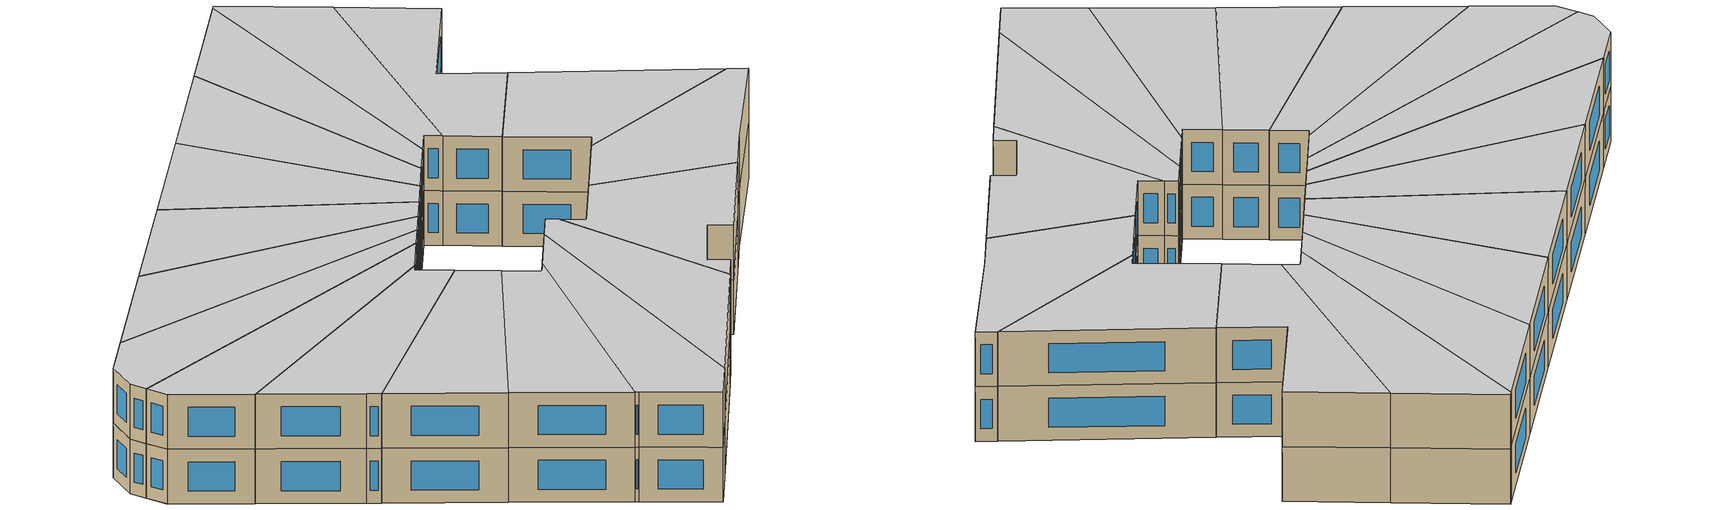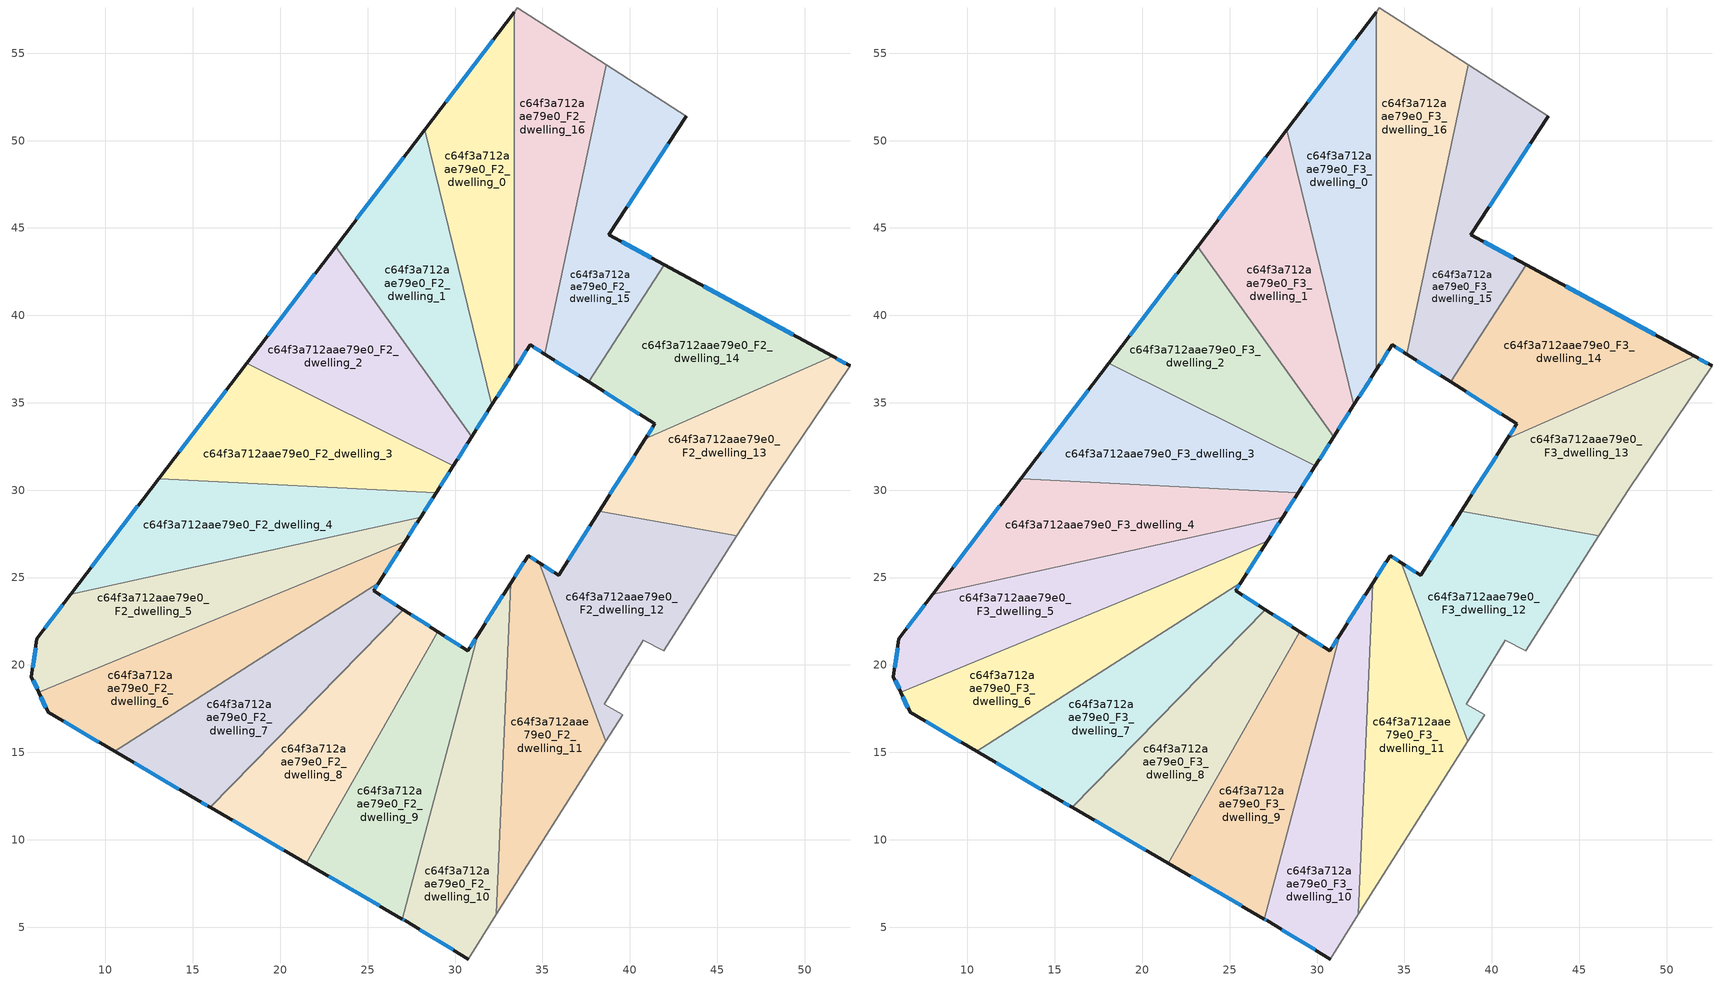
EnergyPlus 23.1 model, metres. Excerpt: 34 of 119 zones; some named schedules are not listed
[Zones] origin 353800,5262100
c64f3a712aae79e0_F2_dwelling_0
 floor to c64f3a712aae79e0_F1_dwelling_0 (EU_floor_Construction): 33.39,57.36 33.39,36.88 32.11,34.88 28.26,50.62 z6
 wall outside (EU_wall_Construction): 32.11,34.88 33.39,36.88 / 33.39,57.36 28.26,50.62 z6:9
 wall to c64f3a712aae79e0_F2_dwelling_1 (EU_wall_Construction): 28.26,50.62 32.11,34.88 z6:9
 wall to c64f3a712aae79e0_F2_dwelling_16 (EU_wall_Construction): 33.39,36.88 33.39,57.36 z6:9
 window (EU_Window_Construction): 32.41,35.35 33.09,36.41 / 32.19,55.78 29.47,52.2 z6.7:8.3
c64f3a712aae79e0_F2_dwelling_1
 floor to c64f3a712aae79e0_F1_dwelling_1 (EU_floor_Construction): 28.26,50.62 32.11,34.88 30.95,33.05 23.16,43.93 z6
 wall outside (EU_wall_Construction): 30.95,33.05 32.11,34.88 / 28.26,50.62 23.16,43.93 z6:9
 wall to c64f3a712aae79e0_F2_dwelling_2 (EU_wall_Construction): 23.16,43.93 30.95,33.05 z6:9
 window (EU_Window_Construction): 31.22,33.48 31.84,34.45 / 27.07,49.05 24.36,45.5 z6.7:8.3
c64f3a712aae79e0_F2_dwelling_10
 floor to c64f3a712aae79e0_F1_dwelling_10 (EU_floor_Construction): 33.18,24.68 32.37,5.74 30.75,3.18 27.12,5.38 26.99,5.46 31.29,21.7 z6
 wall outside (EU_wall_Construction): 26.99,5.46 27.12,5.38 30.75,3.18 / 33.18,24.68 31.29,21.7 z6:9
 wall adiabatic (EU_wall_Construction): 30.75,3.18 32.37,5.74 z6:9
 wall to c64f3a712aae79e0_F2_dwelling_9 (EU_wall_Construction): 31.29,21.7 26.99,5.46 z6:9
 wall to c64f3a712aae79e0_F2_dwelling_11 (EU_wall_Construction): 32.37,5.74 33.18,24.68 z6:9
 window (EU_Window_Construction): 27.02,5.44 27.09,5.4 / 32.74,23.98 31.73,22.4 / 27.98,4.87 29.9,3.7 z6.7:8.3
c64f3a712aae79e0_F2_dwelling_11
 floor to c64f3a712aae79e0_F1_dwelling_11 (EU_floor_Construction): 34.8,25.86 38.62,15.63 32.37,5.74 33.18,24.68 34.18,26.26 z6
 wall outside (EU_wall_Construction): 34.8,25.86 34.18,26.26 33.18,24.68 z6:9
 wall adiabatic (EU_wall_Construction): 32.37,5.74 38.62,15.63 z6:9
 wall to c64f3a712aae79e0_F2_dwelling_12 (EU_wall_Construction): 38.62,15.63 34.8,25.86 z6:9
 window (EU_Window_Construction): 33.95,25.89 33.41,25.05 / 34.66,25.95 34.33,26.16 z6.7:8.3
c64f3a712aae79e0_F2_dwelling_12
 floor to c64f3a712aae79e0_F1_dwelling_12 (EU_floor_Construction): 46.12,27.39 41.93,20.82 40.77,21.42 38.55,17.75 39.58,17.15 38.62,15.63 34.8,25.86 35.92,25.15 38.24,28.78 z6
 wall outside (EU_wall_Construction): 38.24,28.78 35.92,25.15 34.8,25.86 z6:9
 wall adiabatic (EU_wall_Construction): 38.62,15.63 39.58,17.15 38.55,17.75 40.77,21.42 41.93,20.82 46.12,27.39 z6:9
 wall to c64f3a712aae79e0_F2_dwelling_13 (EU_wall_Construction): 46.12,27.39 38.24,28.78 z6:9
 window (EU_Window_Construction): 35.66,25.31 35.07,25.69 / 37.7,27.93 36.47,26 z6.7:8.3
c64f3a712aae79e0_F2_dwelling_13
 floor to c64f3a712aae79e0_F1_dwelling_13 (EU_floor_Construction): 52.6,37.12 47.82,30.06 46.12,27.39 38.24,28.78 40.89,32.94 51.61,37.65 z6
 wall outside (EU_wall_Construction): 40.89,32.94 38.24,28.78 / 52.6,37.12 51.61,37.65 z6:9
 wall adiabatic (EU_wall_Construction): 46.12,27.39 47.83,30.06 52.6,37.12 z6:9
 wall to c64f3a712aae79e0_F2_dwelling_14 (EU_wall_Construction): 51.61,37.65 40.89,32.94 z6:9
 window (EU_Window_Construction): 40.27,31.96 38.87,29.76 / 52.37,37.24 51.84,37.53 z6.7:8.3
c64f3a712aae79e0_F2_dwelling_14
 floor to c64f3a712aae79e0_F1_dwelling_14 (EU_floor_Construction): 51.61,37.65 40.89,32.94 41.44,33.79 37.64,36.2 41.98,42.89 z6
 wall outside (EU_wall_Construction): 37.64,36.2 41.44,33.79 40.89,32.94 / 51.61,37.65 41.98,42.89 z6:9
 wall to c64f3a712aae79e0_F2_dwelling_15 (EU_wall_Construction): 41.98,42.89 37.64,36.2 z6:9
 window (EU_Window_Construction): 41.31,33.59 41.02,33.14 / 38.53,35.63 40.55,34.36 / 49.35,38.88 44.24,41.66 z6.7:8.3
c64f3a712aae79e0_F2_dwelling_15
 floor to c64f3a712aae79e0_F1_dwelling_15 (EU_floor_Construction): 43.23,51.41 38.81,44.61 41.98,42.89 37.64,36.2 35.12,37.79 38.64,54.34 z6
 wall outside (EU_wall_Construction): 41.98,42.89 38.81,44.61 43.23,51.41 / 35.12,37.79 37.64,36.2 z6:9
 wall adiabatic (EU_wall_Construction): 43.23,51.41 38.64,54.34 z6:9
 wall to c64f3a712aae79e0_F2_dwelling_16 (EU_wall_Construction): 38.64,54.34 35.12,37.79 z6:9
 window (EU_Window_Construction): 41.23,43.29 39.55,44.21 / 35.71,37.41 37.05,36.57 / 39.84,46.21 42.19,49.81 z6.7:8.3
c64f3a712aae79e0_F2_dwelling_16
 floor to c64f3a712aae79e0_F1_dwelling_16 (EU_floor_Construction): 38.64,54.34 35.12,37.79 34.3,38.31 33.39,36.88 33.39,57.36 33.57,57.59 z6
 wall outside (EU_wall_Construction): 33.39,36.88 34.3,38.31 35.12,37.79 z6:9
 wall adiabatic (EU_wall_Construction): 38.64,54.34 33.57,57.59 33.39,57.36 z6:9
 window (EU_Window_Construction): 34.49,38.19 34.93,37.91 / 33.61,37.22 34.09,37.97 z6.7:8.3
c64f3a712aae79e0_F2_dwelling_2
 floor to c64f3a712aae79e0_F1_dwelling_2 (EU_floor_Construction): 23.16,43.93 30.95,33.05 29.89,31.39 18.09,37.28 z6
 wall outside (EU_wall_Construction): 29.89,31.39 30.95,33.05 / 23.16,43.93 18.09,37.28 z6:9
 wall to c64f3a712aae79e0_F2_dwelling_3 (EU_wall_Construction): 18.09,37.28 29.89,31.39 z6:9
 window (EU_Window_Construction): 30.14,31.78 30.7,32.66 / 21.97,42.37 19.28,38.84 z6.7:8.3
c64f3a712aae79e0_F2_dwelling_3
 floor to c64f3a712aae79e0_F1_dwelling_3 (EU_floor_Construction): 29.89,31.39 28.92,29.86 13.04,30.65 18.09,37.28 z6
 wall outside (EU_wall_Construction): 28.92,29.86 29.89,31.39 / 18.09,37.28 13.04,30.65 z6:9
 wall to c64f3a712aae79e0_F2_dwelling_4 (EU_wall_Construction): 13.04,30.65 28.92,29.86 z6:9
 window (EU_Window_Construction): 29.15,30.22 29.66,31.03 / 16.91,35.72 14.23,32.21 z6.7:8.3
c64f3a712aae79e0_F2_dwelling_4
 floor to c64f3a712aae79e0_F1_dwelling_4 (EU_floor_Construction): 28.92,29.86 28.03,28.46 8.01,24.05 13.04,30.65 z6
 wall outside (EU_wall_Construction): 28.03,28.46 28.92,29.86 / 13.04,30.65 8.01,24.05 z6:9
 wall to c64f3a712aae79e0_F2_dwelling_5 (EU_wall_Construction): 8.01,24.05 28.03,28.46 z6:9
 window (EU_Window_Construction): 28.24,28.79 28.71,29.53 / 11.86,29.1 9.19,25.6 z6.7:8.3
c64f3a712aae79e0_F2_dwelling_5
 floor to c64f3a712aae79e0_F1_dwelling_5 (EU_floor_Construction): 28.03,28.46 27.14,27.07 6.18,18.45 5.77,19.33 6.08,21.51 8.01,24.05 z6
 wall outside (EU_wall_Construction): 8.01,24.05 6.08,21.51 5.77,19.33 6.18,18.45 / 27.14,27.07 28.03,28.46 z6:9
 wall to c64f3a712aae79e0_F2_dwelling_6 (EU_wall_Construction): 6.18,18.45 27.14,27.07 z6:9
 window (EU_Window_Construction): 7.56,23.45 6.53,22.11 / 27.35,27.4 27.82,28.13 / 5.87,19.12 6.09,18.65 / 6.01,21 5.84,19.84 z6.7:8.3
c64f3a712aae79e0_F2_dwelling_6
 floor to c64f3a712aae79e0_F1_dwelling_6 (EU_floor_Construction): 27.14,27.07 25.63,24.69 10.52,15.06 6.73,17.29 6.18,18.45 z6
 wall outside (EU_wall_Construction): 25.63,24.69 27.14,27.07 / 6.18,18.45 6.73,17.29 10.52,15.06 z6:9
 wall to c64f3a712aae79e0_F2_dwelling_7 (EU_wall_Construction): 10.52,15.06 25.63,24.69 z6:9
 window (EU_Window_Construction): 25.98,25.25 26.79,26.51 / 7.62,16.77 9.63,15.59 / 6.31,18.18 6.6,17.56 z6.7:8.3
c64f3a712aae79e0_F2_dwelling_7
 floor to c64f3a712aae79e0_F1_dwelling_7 (EU_floor_Construction): 25.63,24.69 25.34,24.24 27.04,23.16 15.98,11.86 15.33,12.24 10.52,15.06 z6
 wall outside (EU_wall_Construction): 27.04,23.16 25.34,24.24 25.63,24.69 / 10.52,15.06 15.33,12.24 15.98,11.86 z6:9
 wall to c64f3a712aae79e0_F2_dwelling_8 (EU_wall_Construction): 15.98,11.86 27.04,23.16 z6:9
 window (EU_Window_Construction): 25.41,24.35 25.56,24.59 / 26.65,23.41 25.74,23.99 / 15.48,12.15 15.83,11.95 / 11.65,14.4 14.2,12.9 z6.7:8.3
c64f3a712aae79e0_F2_dwelling_8
 floor to c64f3a712aae79e0_F1_dwelling_8 (EU_floor_Construction): 29.01,21.91 21.48,8.66 15.98,11.86 27.04,23.16 z6
 wall outside (EU_wall_Construction): 29.01,21.91 27.04,23.16 / 15.98,11.86 21.48,8.66 z6:9
 wall to c64f3a712aae79e0_F2_dwelling_9 (EU_wall_Construction): 21.48,8.66 29.01,21.91 z6:9
 window (EU_Window_Construction): 28.55,22.21 27.51,22.87 / 17.27,11.11 20.19,9.41 z6.7:8.3
c64f3a712aae79e0_F2_dwelling_9
 floor to c64f3a712aae79e0_F1_dwelling_9 (EU_floor_Construction): 31.29,21.7 26.99,5.46 21.48,8.66 29.01,21.91 30.73,20.82 z6
 wall outside (EU_wall_Construction): 31.29,21.7 30.73,20.82 29.01,21.91 / 21.48,8.66 26.99,5.46 z6:9
 window (EU_Window_Construction): 30.32,21.07 29.41,21.66 / 31.16,21.49 30.86,21.03 / 22.78,7.91 25.7,6.21 z6.7:8.3
c64f3a712aae79e0_F3_dwelling_0
 floor to c64f3a712aae79e0_F2_dwelling_0 (EU_floor_Construction): 33.39,57.36 33.39,36.88 32.11,34.88 28.26,50.62 z9
 wall outside (EU_wall_Construction): 32.11,34.88 33.39,36.88 / 33.39,57.36 28.26,50.62 z9:12
 wall to c64f3a712aae79e0_F3_dwelling_1 (EU_wall_Construction): 28.26,50.62 32.11,34.88 z9:12
 wall to c64f3a712aae79e0_F3_dwelling_16 (EU_wall_Construction): 33.39,36.88 33.39,57.36 z9:12
 window (EU_Window_Construction): 32.41,35.35 33.09,36.41 / 32.19,55.78 29.47,52.2 z9.7:11.3
 ceiling to c64f3a712aae79e0_F4_dwelling_0 (EU_floor_Construction): 32.11,34.88 33.39,36.88 33.39,57.36 28.26,50.62 z12
c64f3a712aae79e0_F3_dwelling_1
 floor to c64f3a712aae79e0_F2_dwelling_1 (EU_floor_Construction): 28.26,50.62 32.11,34.88 30.95,33.05 23.16,43.93 z9
 wall outside (EU_wall_Construction): 30.95,33.05 32.11,34.88 / 28.26,50.62 23.16,43.93 z9:12
 wall to c64f3a712aae79e0_F3_dwelling_2 (EU_wall_Construction): 23.16,43.93 30.95,33.05 z9:12
 window (EU_Window_Construction): 31.22,33.48 31.84,34.45 / 27.07,49.05 24.36,45.5 z9.7:11.3
 ceiling to c64f3a712aae79e0_F4_dwelling_1 (EU_floor_Construction): 30.95,33.05 32.11,34.88 28.26,50.62 23.16,43.93 z12
c64f3a712aae79e0_F3_dwelling_10
 floor to c64f3a712aae79e0_F2_dwelling_10 (EU_floor_Construction): 33.18,24.68 32.37,5.74 30.75,3.18 27.12,5.38 26.99,5.46 31.29,21.7 z9
 wall outside (EU_wall_Construction): 26.99,5.46 27.12,5.38 30.75,3.18 / 33.18,24.68 31.29,21.7 z9:12
 wall adiabatic (EU_wall_Construction): 30.75,3.18 32.37,5.74 z9:12
 wall to c64f3a712aae79e0_F3_dwelling_9 (EU_wall_Construction): 31.29,21.7 26.99,5.46 z9:12
 wall to c64f3a712aae79e0_F3_dwelling_11 (EU_wall_Construction): 32.37,5.74 33.18,24.68 z9:12
 window (EU_Window_Construction): 27.02,5.44 27.09,5.4 / 32.74,23.98 31.73,22.4 / 27.98,4.87 29.9,3.7 z9.7:11.3
 ceiling to c64f3a712aae79e0_F4_dwelling_10 (EU_floor_Construction): 30.75,3.18 32.37,5.74 33.18,24.68 31.29,21.7 26.99,5.46 27.12,5.38 z12
c64f3a712aae79e0_F3_dwelling_11
 floor to c64f3a712aae79e0_F2_dwelling_11 (EU_floor_Construction): 34.8,25.86 38.62,15.63 32.37,5.74 33.18,24.68 34.18,26.26 z9
 wall outside (EU_wall_Construction): 34.8,25.86 34.18,26.26 33.18,24.68 z9:12
 wall adiabatic (EU_wall_Construction): 32.37,5.74 38.62,15.63 z9:12
 wall to c64f3a712aae79e0_F3_dwelling_12 (EU_wall_Construction): 38.62,15.63 34.8,25.86 z9:12
 window (EU_Window_Construction): 33.95,25.89 33.41,25.05 / 34.66,25.95 34.33,26.16 z9.7:11.3
 ceiling to c64f3a712aae79e0_F4_dwelling_11 (EU_floor_Construction): 32.37,5.74 38.62,15.63 34.8,25.86 34.18,26.26 33.18,24.68 z12
c64f3a712aae79e0_F3_dwelling_12
 floor to c64f3a712aae79e0_F2_dwelling_12 (EU_floor_Construction): 46.12,27.39 41.93,20.82 40.77,21.42 38.55,17.75 39.58,17.15 38.62,15.63 34.8,25.86 35.92,25.15 38.24,28.78 z9
 wall outside (EU_wall_Construction): 38.24,28.78 35.92,25.15 34.8,25.86 z9:12
 wall adiabatic (EU_wall_Construction): 38.62,15.63 39.58,17.15 38.55,17.75 40.77,21.42 41.93,20.82 46.12,27.39 z9:12
 wall to c64f3a712aae79e0_F3_dwelling_13 (EU_wall_Construction): 46.12,27.39 38.24,28.78 z9:12
 window (EU_Window_Construction): 35.66,25.31 35.07,25.69 / 37.7,27.93 36.47,26 z9.7:11.3
 ceiling to c64f3a712aae79e0_F4_dwelling_12 (EU_floor_Construction): 41.93,20.82 46.12,27.39 38.24,28.78 35.92,25.15 34.8,25.86 38.62,15.63 39.58,17.15 38.55,17.75 40.77,21.42 z12
c64f3a712aae79e0_F3_dwelling_13
 floor to c64f3a712aae79e0_F2_dwelling_13 (EU_floor_Construction): 52.6,37.12 47.82,30.06 46.12,27.39 38.24,28.78 40.89,32.94 51.61,37.65 z9
 wall outside (EU_wall_Construction): 40.89,32.94 38.24,28.78 / 52.6,37.12 51.61,37.65 z9:12
 wall adiabatic (EU_wall_Construction): 46.12,27.39 47.83,30.06 52.6,37.12 z9:12
 wall to c64f3a712aae79e0_F3_dwelling_14 (EU_wall_Construction): 51.61,37.65 40.89,32.94 z9:12
 window (EU_Window_Construction): 40.27,31.96 38.87,29.76 / 52.37,37.24 51.84,37.53 z9.7:11.3
 ceiling to c64f3a712aae79e0_F4_dwelling_13 (EU_floor_Construction): 47.82,30.06 52.6,37.12 51.61,37.65 40.89,32.94 38.24,28.78 46.12,27.39 z12
c64f3a712aae79e0_F3_dwelling_14
 floor to c64f3a712aae79e0_F2_dwelling_14 (EU_floor_Construction): 51.61,37.65 40.89,32.94 41.44,33.79 37.64,36.2 41.98,42.89 z9
 wall outside (EU_wall_Construction): 37.64,36.2 41.44,33.79 40.89,32.94 / 51.61,37.65 41.98,42.89 z9:12
 wall to c64f3a712aae79e0_F3_dwelling_15 (EU_wall_Construction): 41.98,42.89 37.64,36.2 z9:12
 window (EU_Window_Construction): 41.31,33.59 41.02,33.14 / 38.53,35.63 40.55,34.36 / 49.35,38.88 44.24,41.66 z9.7:11.3
 ceiling to c64f3a712aae79e0_F4_dwelling_14 (EU_floor_Construction): 51.61,37.65 41.98,42.89 37.64,36.2 41.44,33.79 40.89,32.94 z12
c64f3a712aae79e0_F3_dwelling_15
 floor to c64f3a712aae79e0_F2_dwelling_15 (EU_floor_Construction): 43.23,51.41 38.81,44.61 41.98,42.89 37.64,36.2 35.12,37.79 38.64,54.34 z9
 wall outside (EU_wall_Construction): 41.98,42.89 38.81,44.61 43.23,51.41 / 35.12,37.79 37.64,36.2 z9:12
 wall adiabatic (EU_wall_Construction): 43.23,51.41 38.64,54.34 z9:12
 wall to c64f3a712aae79e0_F3_dwelling_16 (EU_wall_Construction): 38.64,54.34 35.12,37.79 z9:12
 window (EU_Window_Construction): 41.23,43.29 39.55,44.21 / 35.71,37.41 37.05,36.57 / 39.84,46.21 42.19,49.81 z9.7:11.3
 ceiling to c64f3a712aae79e0_F4_dwelling_15 (EU_floor_Construction): 37.64,36.2 41.98,42.89 38.81,44.61 43.23,51.41 38.64,54.34 35.12,37.79 z12
c64f3a712aae79e0_F3_dwelling_16
 floor to c64f3a712aae79e0_F2_dwelling_16 (EU_floor_Construction): 38.64,54.34 35.12,37.79 34.3,38.31 33.39,36.88 33.39,57.36 33.57,57.59 z9
 wall outside (EU_wall_Construction): 33.39,36.88 34.3,38.31 35.12,37.79 z9:12
 wall adiabatic (EU_wall_Construction): 38.64,54.34 33.57,57.59 33.39,57.36 z9:12
 window (EU_Window_Construction): 34.49,38.19 34.93,37.91 / 33.61,37.22 34.09,37.97 z9.7:11.3
 ceiling to c64f3a712aae79e0_F4_dwelling_16 (EU_floor_Construction): 35.12,37.79 38.64,54.34 33.57,57.59 33.39,57.36 33.39,36.88 34.3,38.31 z12
c64f3a712aae79e0_F3_dwelling_2
 floor to c64f3a712aae79e0_F2_dwelling_2 (EU_floor_Construction): 23.16,43.93 30.95,33.05 29.89,31.39 18.09,37.28 z9
 wall outside (EU_wall_Construction): 29.89,31.39 30.95,33.05 / 23.16,43.93 18.09,37.28 z9:12
 wall to c64f3a712aae79e0_F3_dwelling_3 (EU_wall_Construction): 18.09,37.28 29.89,31.39 z9:12
 window (EU_Window_Construction): 30.14,31.78 30.7,32.66 / 21.97,42.37 19.28,38.84 z9.7:11.3
 ceiling to c64f3a712aae79e0_F4_dwelling_2 (EU_floor_Construction): 29.89,31.39 30.95,33.05 23.16,43.93 18.09,37.28 z12
c64f3a712aae79e0_F3_dwelling_3
 floor to c64f3a712aae79e0_F2_dwelling_3 (EU_floor_Construction): 29.89,31.39 28.92,29.86 13.04,30.65 18.09,37.28 z9
 wall outside (EU_wall_Construction): 28.92,29.86 29.89,31.39 / 18.09,37.28 13.04,30.65 z9:12
 wall to c64f3a712aae79e0_F3_dwelling_4 (EU_wall_Construction): 13.04,30.65 28.92,29.86 z9:12
 window (EU_Window_Construction): 29.15,30.22 29.66,31.03 / 16.91,35.72 14.23,32.21 z9.7:11.3
 ceiling to c64f3a712aae79e0_F4_dwelling_3 (EU_floor_Construction): 28.92,29.86 29.89,31.39 18.09,37.28 13.04,30.65 z12
c64f3a712aae79e0_F3_dwelling_4
 floor to c64f3a712aae79e0_F2_dwelling_4 (EU_floor_Construction): 28.92,29.86 28.03,28.46 8.01,24.05 13.04,30.65 z9
 wall outside (EU_wall_Construction): 28.03,28.46 28.92,29.86 / 13.04,30.65 8.01,24.05 z9:12
 wall to c64f3a712aae79e0_F3_dwelling_5 (EU_wall_Construction): 8.01,24.05 28.03,28.46 z9:12
 window (EU_Window_Construction): 28.24,28.79 28.71,29.53 / 11.86,29.1 9.19,25.6 z9.7:11.3
 ceiling to c64f3a712aae79e0_F4_dwelling_4 (EU_floor_Construction): 28.03,28.46 28.92,29.86 13.04,30.65 8.01,24.05 z12
c64f3a712aae79e0_F3_dwelling_5
 floor to c64f3a712aae79e0_F2_dwelling_5 (EU_floor_Construction): 28.03,28.46 27.14,27.07 6.18,18.45 5.77,19.33 6.08,21.51 8.01,24.05 z9
 wall outside (EU_wall_Construction): 8.01,24.05 6.08,21.51 5.77,19.33 6.18,18.45 / 27.14,27.07 28.03,28.46 z9:12
 wall to c64f3a712aae79e0_F3_dwelling_6 (EU_wall_Construction): 6.18,18.45 27.14,27.07 z9:12
 window (EU_Window_Construction): 7.56,23.45 6.53,22.11 / 27.35,27.4 27.82,28.13 / 5.87,19.12 6.09,18.65 / 6.01,21 5.84,19.84 z9.7:11.3
 ceiling to c64f3a712aae79e0_F4_dwelling_5 (EU_floor_Construction): 27.14,27.07 28.03,28.46 8.01,24.05 6.08,21.51 5.77,19.33 6.18,18.45 z12
c64f3a712aae79e0_F3_dwelling_6
 floor to c64f3a712aae79e0_F2_dwelling_6 (EU_floor_Construction): 27.14,27.07 25.63,24.69 10.52,15.06 6.73,17.29 6.18,18.45 z9
 wall outside (EU_wall_Construction): 25.63,24.69 27.14,27.07 / 6.18,18.45 6.73,17.29 10.52,15.06 z9:12
 wall to c64f3a712aae79e0_F3_dwelling_7 (EU_wall_Construction): 10.52,15.06 25.63,24.69 z9:12
 window (EU_Window_Construction): 25.98,25.25 26.79,26.51 / 7.62,16.77 9.63,15.59 / 6.31,18.18 6.6,17.56 z9.7:11.3
 ceiling to c64f3a712aae79e0_F4_dwelling_6 (EU_floor_Construction): 25.63,24.69 27.14,27.07 6.18,18.45 6.73,17.29 10.52,15.06 z12
c64f3a712aae79e0_F3_dwelling_7
 floor to c64f3a712aae79e0_F2_dwelling_7 (EU_floor_Construction): 25.63,24.69 25.34,24.24 27.04,23.16 15.98,11.86 15.33,12.24 10.52,15.06 z9
 wall outside (EU_wall_Construction): 27.04,23.16 25.34,24.24 25.63,24.69 / 10.52,15.06 15.33,12.24 15.98,11.86 z9:12
 wall to c64f3a712aae79e0_F3_dwelling_8 (EU_wall_Construction): 15.98,11.86 27.04,23.16 z9:12
 window (EU_Window_Construction): 25.41,24.35 25.56,24.59 / 26.65,23.41 25.74,23.99 / 15.48,12.15 15.83,11.95 / 11.65,14.4 14.2,12.9 z9.7:11.3
 ceiling to c64f3a712aae79e0_F4_dwelling_7 (EU_floor_Construction): 15.98,11.86 27.04,23.16 25.34,24.24 25.63,24.69 10.52,15.06 15.33,12.24 z12
c64f3a712aae79e0_F3_dwelling_8
 floor to c64f3a712aae79e0_F2_dwelling_8 (EU_floor_Construction): 29.01,21.91 21.48,8.66 15.98,11.86 27.04,23.16 z9
 wall outside (EU_wall_Construction): 29.01,21.91 27.04,23.16 / 15.98,11.86 21.48,8.66 z9:12
 wall to c64f3a712aae79e0_F3_dwelling_9 (EU_wall_Construction): 21.48,8.66 29.01,21.91 z9:12
 window (EU_Window_Construction): 28.55,22.21 27.51,22.87 / 17.27,11.11 20.19,9.41 z9.7:11.3
 ceiling to c64f3a712aae79e0_F4_dwelling_8 (EU_floor_Construction): 21.48,8.66 29.01,21.91 27.04,23.16 15.98,11.86 z12
c64f3a712aae79e0_F3_dwelling_9
 floor to c64f3a712aae79e0_F2_dwelling_9 (EU_floor_Construction): 31.29,21.7 26.99,5.46 21.48,8.66 29.01,21.91 30.73,20.82 z9
 wall outside (EU_wall_Construction): 31.29,21.7 30.73,20.82 29.01,21.91 / 21.48,8.66 26.99,5.46 z9:12
 window (EU_Window_Construction): 30.32,21.07 29.41,21.66 / 31.16,21.49 30.86,21.03 / 22.78,7.91 25.7,6.21 z9.7:11.3
 ceiling to c64f3a712aae79e0_F4_dwelling_9 (EU_floor_Construction): 26.99,5.46 31.29,21.7 30.73,20.82 29.01,21.91 21.48,8.66 z12
[Building]
EU S2 Campaign: North Axis=0; Terrain=City; Solar Distribution=FullExterior
[Site:Location]
Budapest.Ferenc.Liszt.Intl.AP: Latitude=47.437; Longitude=19.256; Time Zone=1; Elevation=185
[SizingPeriod:WeatherFileDays]
AnnualSizingPeriod: Begin Month=1; Begin Day of Month=1; End Month=12; End Day of Month=31; Day of Week for Start Day=Monday; Use Weather File Daylight Saving Period=No; Use Weather File Rain and Snow Indicators=No
[MATERIAL]
EU_InternalMass_Material: Roughness=MediumRough; Thickness=0.1; Conductivity=1; Density=1800; Specific Heat=900; Thermal Absorptance=0.9; Solar Absorptance=0.7; Visible Absorptance=0.7
[MATERIAL:NOMASS] Roughness=MediumRough; Thermal Absorptance=0.9; Solar Absorptance=0.7; Visible Absorptance=0.7
Name | Thermal Resistance
EU_wall_NoMass | 0.832559
EU_floor_NoMass | 0.872794
[WINDOWMATERIAL:SIMPLEGLAZINGSYSTEM]
EU_Window_SimpleGlazing: UFactor=2.79869; Solar Heat Gain Coefficient=0.75; Visible Transmittance=0.75
[CONSTRUCTION]
EU_wall_Construction: EU_wall_NoMass
EU_floor_Construction: EU_floor_NoMass
EU_Window_Construction: EU_Window_SimpleGlazing
EU_InternalMass_Construction: EU_InternalMass_Material
[ZONE] Type=1; Multiplier=1; Ceiling Height=autocalculate; Floor Area=autocalculate; Part of Total Floor Area=Yes
Name | Volume
c64f3a712aae79e0_F2_dwelling_0; c64f3a712aae79e0_F3_dwelling_0 | 199.354
c64f3a712aae79e0_F2_dwelling_1; c64f3a712aae79e0_F3_dwelling_1 | 199.369
c64f3a712aae79e0_F2_dwelling_10; c64f3a712aae79e0_F3_dwelling_10 | 199.355
c64f3a712aae79e0_F2_dwelling_11; c64f3a712aae79e0_F3_dwelling_11 | 199.357
c64f3a712aae79e0_F2_dwelling_12; c64f3a712aae79e0_F3_dwelling_12 | 199.337
c64f3a712aae79e0_F2_dwelling_13; c64f3a712aae79e0_F3_dwelling_13 | 199.335
c64f3a712aae79e0_F2_dwelling_14; c64f3a712aae79e0_F3_dwelling_14 | 199.352
c64f3a712aae79e0_F2_dwelling_15; c64f3a712aae79e0_F3_dwelling_15 | 199.36
c64f3a712aae79e0_F2_dwelling_16; c64f3a712aae79e0_F3_dwelling_16 | 199.34
c64f3a712aae79e0_F2_dwelling_2; c64f3a712aae79e0_F3_dwelling_2 | 199.339
c64f3a712aae79e0_F2_dwelling_3; c64f3a712aae79e0_F3_dwelling_3 | 199.371
c64f3a712aae79e0_F2_dwelling_4; c64f3a712aae79e0_F3_dwelling_4 | 199.344
c64f3a712aae79e0_F2_dwelling_5; c64f3a712aae79e0_F3_dwelling_5 | 199.341
c64f3a712aae79e0_F2_dwelling_6; c64f3a712aae79e0_F3_dwelling_6 | 199.348
c64f3a712aae79e0_F2_dwelling_7; c64f3a712aae79e0_F3_dwelling_7 | 199.349
c64f3a712aae79e0_F2_dwelling_8; c64f3a712aae79e0_F3_dwelling_8 | 199.367
c64f3a712aae79e0_F2_dwelling_9; c64f3a712aae79e0_F3_dwelling_9 | 199.322
[INTERNALMASS] Construction=EU_InternalMass_Construction
Name | Zone or ZoneList | Surface Area
c64f3a712aae79e0_F2_dwelling_0_EU_InternalMass | c64f3a712aae79e0_F2_dwelling_0 | 66.4511
c64f3a712aae79e0_F2_dwelling_1_EU_InternalMass | c64f3a712aae79e0_F2_dwelling_1 | 66.4562
c64f3a712aae79e0_F2_dwelling_2_EU_InternalMass | c64f3a712aae79e0_F2_dwelling_2 | 66.4463
c64f3a712aae79e0_F2_dwelling_3_EU_InternalMass | c64f3a712aae79e0_F2_dwelling_3 | 66.4569
c64f3a712aae79e0_F2_dwelling_4_EU_InternalMass | c64f3a712aae79e0_F2_dwelling_4 | 66.4481
c64f3a712aae79e0_F2_dwelling_5_EU_InternalMass | c64f3a712aae79e0_F2_dwelling_5 | 66.4468
c64f3a712aae79e0_F2_dwelling_6_EU_InternalMass | c64f3a712aae79e0_F2_dwelling_6 | 66.4494
c64f3a712aae79e0_F2_dwelling_7_EU_InternalMass | c64f3a712aae79e0_F2_dwelling_7 | 66.4497
c64f3a712aae79e0_F2_dwelling_8_EU_InternalMass | c64f3a712aae79e0_F2_dwelling_8 | 66.4558
c64f3a712aae79e0_F2_dwelling_9_EU_InternalMass | c64f3a712aae79e0_F2_dwelling_9 | 66.4405
c64f3a712aae79e0_F2_dwelling_10_EU_InternalMass | c64f3a712aae79e0_F2_dwelling_10 | 66.4516
c64f3a712aae79e0_F2_dwelling_11_EU_InternalMass | c64f3a712aae79e0_F2_dwelling_11 | 66.4522
c64f3a712aae79e0_F2_dwelling_12_EU_InternalMass | c64f3a712aae79e0_F2_dwelling_12 | 66.4456
c64f3a712aae79e0_F2_dwelling_13_EU_InternalMass | c64f3a712aae79e0_F2_dwelling_13 | 66.4451
c64f3a712aae79e0_F2_dwelling_14_EU_InternalMass | c64f3a712aae79e0_F2_dwelling_14 | 66.4508
c64f3a712aae79e0_F2_dwelling_15_EU_InternalMass | c64f3a712aae79e0_F2_dwelling_15 | 66.4537
c64f3a712aae79e0_F2_dwelling_16_EU_InternalMass | c64f3a712aae79e0_F2_dwelling_16 | 66.4467
c64f3a712aae79e0_F3_dwelling_0_EU_InternalMass | c64f3a712aae79e0_F3_dwelling_0 | 66.4511
c64f3a712aae79e0_F3_dwelling_1_EU_InternalMass | c64f3a712aae79e0_F3_dwelling_1 | 66.4562
c64f3a712aae79e0_F3_dwelling_2_EU_InternalMass | c64f3a712aae79e0_F3_dwelling_2 | 66.4463
c64f3a712aae79e0_F3_dwelling_3_EU_InternalMass | c64f3a712aae79e0_F3_dwelling_3 | 66.4569
c64f3a712aae79e0_F3_dwelling_4_EU_InternalMass | c64f3a712aae79e0_F3_dwelling_4 | 66.4481
c64f3a712aae79e0_F3_dwelling_5_EU_InternalMass | c64f3a712aae79e0_F3_dwelling_5 | 66.4468
c64f3a712aae79e0_F3_dwelling_6_EU_InternalMass | c64f3a712aae79e0_F3_dwelling_6 | 66.4494
c64f3a712aae79e0_F3_dwelling_7_EU_InternalMass | c64f3a712aae79e0_F3_dwelling_7 | 66.4497
c64f3a712aae79e0_F3_dwelling_8_EU_InternalMass | c64f3a712aae79e0_F3_dwelling_8 | 66.4558
c64f3a712aae79e0_F3_dwelling_9_EU_InternalMass | c64f3a712aae79e0_F3_dwelling_9 | 66.4405
c64f3a712aae79e0_F3_dwelling_10_EU_InternalMass | c64f3a712aae79e0_F3_dwelling_10 | 66.4516
c64f3a712aae79e0_F3_dwelling_11_EU_InternalMass | c64f3a712aae79e0_F3_dwelling_11 | 66.4522
c64f3a712aae79e0_F3_dwelling_12_EU_InternalMass | c64f3a712aae79e0_F3_dwelling_12 | 66.4456
c64f3a712aae79e0_F3_dwelling_13_EU_InternalMass | c64f3a712aae79e0_F3_dwelling_13 | 66.4451
c64f3a712aae79e0_F3_dwelling_14_EU_InternalMass | c64f3a712aae79e0_F3_dwelling_14 | 66.4508
c64f3a712aae79e0_F3_dwelling_15_EU_InternalMass | c64f3a712aae79e0_F3_dwelling_15 | 66.4537
c64f3a712aae79e0_F3_dwelling_16_EU_InternalMass | c64f3a712aae79e0_F3_dwelling_16 | 66.4467
[OTHEREQUIPMENT] Fuel Type=Electricity; Design Level Calculation Method=Watts/Area; Power per Zone Floor Area=1; Fraction Latent=0; Fraction Radiant=0; Fraction Lost=0; Carbon Dioxide Generation Rate=0; EndUse Subcategory=EU_Step8_InternalGains
Name | Zone or ZoneList or Space or SpaceList | Schedule
EU_Step8_InternalGain_c64f3a712aae79e0_F2_dwelling_0_f000 | c64f3a712aae79e0_F2_dwelling_0 | EU_Step8_GainSchedule_c64f3a712aae79e0_F2_dwelling_0_f000
EU_Step8_InternalGain_c64f3a712aae79e0_F2_dwelling_1_f000 | c64f3a712aae79e0_F2_dwelling_1 | EU_Step8_GainSchedule_c64f3a712aae79e0_F2_dwelling_1_f000
EU_Step8_InternalGain_c64f3a712aae79e0_F2_dwelling_2_f000 | c64f3a712aae79e0_F2_dwelling_2 | EU_Step8_GainSchedule_c64f3a712aae79e0_F2_dwelling_2_f000
EU_Step8_InternalGain_c64f3a712aae79e0_F2_dwelling_3_f000 | c64f3a712aae79e0_F2_dwelling_3 | EU_Step8_GainSchedule_c64f3a712aae79e0_F2_dwelling_3_f000
EU_Step8_InternalGain_c64f3a712aae79e0_F2_dwelling_4_f000 | c64f3a712aae79e0_F2_dwelling_4 | EU_Step8_GainSchedule_c64f3a712aae79e0_F2_dwelling_4_f000
EU_Step8_InternalGain_c64f3a712aae79e0_F2_dwelling_5_f000 | c64f3a712aae79e0_F2_dwelling_5 | EU_Step8_GainSchedule_c64f3a712aae79e0_F2_dwelling_5_f000
EU_Step8_InternalGain_c64f3a712aae79e0_F2_dwelling_6_f000 | c64f3a712aae79e0_F2_dwelling_6 | EU_Step8_GainSchedule_c64f3a712aae79e0_F2_dwelling_6_f000
EU_Step8_InternalGain_c64f3a712aae79e0_F2_dwelling_7_f000 | c64f3a712aae79e0_F2_dwelling_7 | EU_Step8_GainSchedule_c64f3a712aae79e0_F2_dwelling_7_f000
EU_Step8_InternalGain_c64f3a712aae79e0_F2_dwelling_8_f000 | c64f3a712aae79e0_F2_dwelling_8 | EU_Step8_GainSchedule_c64f3a712aae79e0_F2_dwelling_8_f000
EU_Step8_InternalGain_c64f3a712aae79e0_F2_dwelling_9_f000 | c64f3a712aae79e0_F2_dwelling_9 | EU_Step8_GainSchedule_c64f3a712aae79e0_F2_dwelling_9_f000
EU_Step8_InternalGain_c64f3a712aae79e0_F2_dwelling_10_f000 | c64f3a712aae79e0_F2_dwelling_10 | EU_Step8_GainSchedule_c64f3a712aae79e0_F2_dwelling_10_f000
EU_Step8_InternalGain_c64f3a712aae79e0_F2_dwelling_11_f000 | c64f3a712aae79e0_F2_dwelling_11 | EU_Step8_GainSchedule_c64f3a712aae79e0_F2_dwelling_11_f000
EU_Step8_InternalGain_c64f3a712aae79e0_F2_dwelling_12_f000 | c64f3a712aae79e0_F2_dwelling_12 | EU_Step8_GainSchedule_c64f3a712aae79e0_F2_dwelling_12_f000
EU_Step8_InternalGain_c64f3a712aae79e0_F2_dwelling_13_f000 | c64f3a712aae79e0_F2_dwelling_13 | EU_Step8_GainSchedule_c64f3a712aae79e0_F2_dwelling_13_f000
EU_Step8_InternalGain_c64f3a712aae79e0_F2_dwelling_14_f000 | c64f3a712aae79e0_F2_dwelling_14 | EU_Step8_GainSchedule_c64f3a712aae79e0_F2_dwelling_14_f000
EU_Step8_InternalGain_c64f3a712aae79e0_F2_dwelling_15_f000 | c64f3a712aae79e0_F2_dwelling_15 | EU_Step8_GainSchedule_c64f3a712aae79e0_F2_dwelling_15_f000
EU_Step8_InternalGain_c64f3a712aae79e0_F2_dwelling_16_f000 | c64f3a712aae79e0_F2_dwelling_16 | EU_Step8_GainSchedule_c64f3a712aae79e0_F2_dwelling_16_f000
EU_Step8_InternalGain_c64f3a712aae79e0_F3_dwelling_0_f000 | c64f3a712aae79e0_F3_dwelling_0 | EU_Step8_GainSchedule_c64f3a712aae79e0_F3_dwelling_0_f000
EU_Step8_InternalGain_c64f3a712aae79e0_F3_dwelling_1_f000 | c64f3a712aae79e0_F3_dwelling_1 | EU_Step8_GainSchedule_c64f3a712aae79e0_F3_dwelling_1_f000
EU_Step8_InternalGain_c64f3a712aae79e0_F3_dwelling_2_f000 | c64f3a712aae79e0_F3_dwelling_2 | EU_Step8_GainSchedule_c64f3a712aae79e0_F3_dwelling_2_f000
EU_Step8_InternalGain_c64f3a712aae79e0_F3_dwelling_3_f000 | c64f3a712aae79e0_F3_dwelling_3 | EU_Step8_GainSchedule_c64f3a712aae79e0_F3_dwelling_3_f000
EU_Step8_InternalGain_c64f3a712aae79e0_F3_dwelling_4_f000 | c64f3a712aae79e0_F3_dwelling_4 | EU_Step8_GainSchedule_c64f3a712aae79e0_F3_dwelling_4_f000
EU_Step8_InternalGain_c64f3a712aae79e0_F3_dwelling_5_f000 | c64f3a712aae79e0_F3_dwelling_5 | EU_Step8_GainSchedule_c64f3a712aae79e0_F3_dwelling_5_f000
EU_Step8_InternalGain_c64f3a712aae79e0_F3_dwelling_6_f000 | c64f3a712aae79e0_F3_dwelling_6 | EU_Step8_GainSchedule_c64f3a712aae79e0_F3_dwelling_6_f000
EU_Step8_InternalGain_c64f3a712aae79e0_F3_dwelling_7_f000 | c64f3a712aae79e0_F3_dwelling_7 | EU_Step8_GainSchedule_c64f3a712aae79e0_F3_dwelling_7_f000
EU_Step8_InternalGain_c64f3a712aae79e0_F3_dwelling_8_f000 | c64f3a712aae79e0_F3_dwelling_8 | EU_Step8_GainSchedule_c64f3a712aae79e0_F3_dwelling_8_f000
EU_Step8_InternalGain_c64f3a712aae79e0_F3_dwelling_9_f000 | c64f3a712aae79e0_F3_dwelling_9 | EU_Step8_GainSchedule_c64f3a712aae79e0_F3_dwelling_9_f000
EU_Step8_InternalGain_c64f3a712aae79e0_F3_dwelling_10_f000 | c64f3a712aae79e0_F3_dwelling_10 | EU_Step8_GainSchedule_c64f3a712aae79e0_F3_dwelling_10_f000
EU_Step8_InternalGain_c64f3a712aae79e0_F3_dwelling_11_f000 | c64f3a712aae79e0_F3_dwelling_11 | EU_Step8_GainSchedule_c64f3a712aae79e0_F3_dwelling_11_f000
EU_Step8_InternalGain_c64f3a712aae79e0_F3_dwelling_12_f000 | c64f3a712aae79e0_F3_dwelling_12 | EU_Step8_GainSchedule_c64f3a712aae79e0_F3_dwelling_12_f000
EU_Step8_InternalGain_c64f3a712aae79e0_F3_dwelling_13_f000 | c64f3a712aae79e0_F3_dwelling_13 | EU_Step8_GainSchedule_c64f3a712aae79e0_F3_dwelling_13_f000
EU_Step8_InternalGain_c64f3a712aae79e0_F3_dwelling_14_f000 | c64f3a712aae79e0_F3_dwelling_14 | EU_Step8_GainSchedule_c64f3a712aae79e0_F3_dwelling_14_f000
EU_Step8_InternalGain_c64f3a712aae79e0_F3_dwelling_15_f000 | c64f3a712aae79e0_F3_dwelling_15 | EU_Step8_GainSchedule_c64f3a712aae79e0_F3_dwelling_15_f000
EU_Step8_InternalGain_c64f3a712aae79e0_F3_dwelling_16_f000 | c64f3a712aae79e0_F3_dwelling_16 | EU_Step8_GainSchedule_c64f3a712aae79e0_F3_dwelling_16_f000
[ZONEVENTILATION:DESIGNFLOWRATE] Schedule=EU_AlwaysOn; Design Flow Rate Calculation Method=AirChanges/Hour; Air Changes per Hour=0.475469; Ventilation Type=Natural; Fan Pressure Rise=0; Fan Total Efficiency=1; Constant Term Coefficient=1; Temperature Term Coefficient=0; Velocity Term Coefficient=0; Velocity Squared Term Coefficient=0; Minimum Indoor Temperature=-100; Maximum Indoor Temperature=100; Delta Temperature=-100; Minimum Outdoor Temperature=-100; Maximum Outdoor Temperature=100; Maximum Wind Speed=40
Name | Zone or ZoneList or Space or SpaceList
EU_ConstantAir_c64f3a712aae79e0_F2_dwelling_0 | c64f3a712aae79e0_F2_dwelling_0
EU_ConstantAir_c64f3a712aae79e0_F2_dwelling_1 | c64f3a712aae79e0_F2_dwelling_1
EU_ConstantAir_c64f3a712aae79e0_F2_dwelling_2 | c64f3a712aae79e0_F2_dwelling_2
EU_ConstantAir_c64f3a712aae79e0_F2_dwelling_3 | c64f3a712aae79e0_F2_dwelling_3
EU_ConstantAir_c64f3a712aae79e0_F2_dwelling_4 | c64f3a712aae79e0_F2_dwelling_4
EU_ConstantAir_c64f3a712aae79e0_F2_dwelling_5 | c64f3a712aae79e0_F2_dwelling_5
EU_ConstantAir_c64f3a712aae79e0_F2_dwelling_6 | c64f3a712aae79e0_F2_dwelling_6
EU_ConstantAir_c64f3a712aae79e0_F2_dwelling_7 | c64f3a712aae79e0_F2_dwelling_7
EU_ConstantAir_c64f3a712aae79e0_F2_dwelling_8 | c64f3a712aae79e0_F2_dwelling_8
EU_ConstantAir_c64f3a712aae79e0_F2_dwelling_9 | c64f3a712aae79e0_F2_dwelling_9
EU_ConstantAir_c64f3a712aae79e0_F2_dwelling_10 | c64f3a712aae79e0_F2_dwelling_10
EU_ConstantAir_c64f3a712aae79e0_F2_dwelling_11 | c64f3a712aae79e0_F2_dwelling_11
EU_ConstantAir_c64f3a712aae79e0_F2_dwelling_12 | c64f3a712aae79e0_F2_dwelling_12
EU_ConstantAir_c64f3a712aae79e0_F2_dwelling_13 | c64f3a712aae79e0_F2_dwelling_13
EU_ConstantAir_c64f3a712aae79e0_F2_dwelling_14 | c64f3a712aae79e0_F2_dwelling_14
EU_ConstantAir_c64f3a712aae79e0_F2_dwelling_15 | c64f3a712aae79e0_F2_dwelling_15
EU_ConstantAir_c64f3a712aae79e0_F2_dwelling_16 | c64f3a712aae79e0_F2_dwelling_16
EU_ConstantAir_c64f3a712aae79e0_F3_dwelling_0 | c64f3a712aae79e0_F3_dwelling_0
EU_ConstantAir_c64f3a712aae79e0_F3_dwelling_1 | c64f3a712aae79e0_F3_dwelling_1
EU_ConstantAir_c64f3a712aae79e0_F3_dwelling_2 | c64f3a712aae79e0_F3_dwelling_2
EU_ConstantAir_c64f3a712aae79e0_F3_dwelling_3 | c64f3a712aae79e0_F3_dwelling_3
EU_ConstantAir_c64f3a712aae79e0_F3_dwelling_4 | c64f3a712aae79e0_F3_dwelling_4
EU_ConstantAir_c64f3a712aae79e0_F3_dwelling_5 | c64f3a712aae79e0_F3_dwelling_5
EU_ConstantAir_c64f3a712aae79e0_F3_dwelling_6 | c64f3a712aae79e0_F3_dwelling_6
EU_ConstantAir_c64f3a712aae79e0_F3_dwelling_7 | c64f3a712aae79e0_F3_dwelling_7
EU_ConstantAir_c64f3a712aae79e0_F3_dwelling_8 | c64f3a712aae79e0_F3_dwelling_8
EU_ConstantAir_c64f3a712aae79e0_F3_dwelling_9 | c64f3a712aae79e0_F3_dwelling_9
EU_ConstantAir_c64f3a712aae79e0_F3_dwelling_10 | c64f3a712aae79e0_F3_dwelling_10
EU_ConstantAir_c64f3a712aae79e0_F3_dwelling_11 | c64f3a712aae79e0_F3_dwelling_11
EU_ConstantAir_c64f3a712aae79e0_F3_dwelling_12 | c64f3a712aae79e0_F3_dwelling_12
EU_ConstantAir_c64f3a712aae79e0_F3_dwelling_13 | c64f3a712aae79e0_F3_dwelling_13
EU_ConstantAir_c64f3a712aae79e0_F3_dwelling_14 | c64f3a712aae79e0_F3_dwelling_14
EU_ConstantAir_c64f3a712aae79e0_F3_dwelling_15 | c64f3a712aae79e0_F3_dwelling_15
EU_ConstantAir_c64f3a712aae79e0_F3_dwelling_16 | c64f3a712aae79e0_F3_dwelling_16
[HVACTEMPLATE:ZONE:IDEALLOADSAIRSYSTEM] System Availability Schedule=EU_AlwaysOn; Maximum Heating Supply Air Temperature=50; Minimum Cooling Supply Air Temperature=13; Maximum Heating Supply Air Humidity Ratio=0.0156; Minimum Cooling Supply Air Humidity Ratio=0.0077; Heating Limit=NoLimit; Cooling Limit=NoLimit; Heating Availability Schedule=EU_AlwaysOn; Cooling Availability Schedule=EU_CoolingOff; Dehumidification Control Type=ConstantSensibleHeatRatio; Cooling Sensible Heat Ratio=0.7; Dehumidification Setpoint=60; Humidification Control Type=None; Humidification Setpoint=30; Outdoor Air Method=None; Outdoor Air Flow Rate per Person=0.00944; Outdoor Air Flow Rate per Zone Floor Area=0; Outdoor Air Flow Rate per Zone=0; Demand Controlled Ventilation Type=None; Outdoor Air Economizer Type=NoEconomizer; Heat Recovery Type=None; Sensible Heat Recovery Effectiveness=0.7; Latent Heat Recovery Effectiveness=0.65
Name | Template Thermostat
c64f3a712aae79e0_F2_dwelling_0 | EU_HeatOnly_c64f3a712aae79e0_F2_dwelling_0
c64f3a712aae79e0_F2_dwelling_1 | EU_HeatOnly_c64f3a712aae79e0_F2_dwelling_1
c64f3a712aae79e0_F2_dwelling_2 | EU_HeatOnly_c64f3a712aae79e0_F2_dwelling_2
c64f3a712aae79e0_F2_dwelling_3 | EU_HeatOnly_c64f3a712aae79e0_F2_dwelling_3
c64f3a712aae79e0_F2_dwelling_4 | EU_HeatOnly_c64f3a712aae79e0_F2_dwelling_4
c64f3a712aae79e0_F2_dwelling_5 | EU_HeatOnly_c64f3a712aae79e0_F2_dwelling_5
c64f3a712aae79e0_F2_dwelling_6 | EU_HeatOnly_c64f3a712aae79e0_F2_dwelling_6
c64f3a712aae79e0_F2_dwelling_7 | EU_HeatOnly_c64f3a712aae79e0_F2_dwelling_7
c64f3a712aae79e0_F2_dwelling_8 | EU_HeatOnly_c64f3a712aae79e0_F2_dwelling_8
c64f3a712aae79e0_F2_dwelling_9 | EU_HeatOnly_c64f3a712aae79e0_F2_dwelling_9
c64f3a712aae79e0_F2_dwelling_10 | EU_HeatOnly_c64f3a712aae79e0_F2_dwelling_10
c64f3a712aae79e0_F2_dwelling_11 | EU_HeatOnly_c64f3a712aae79e0_F2_dwelling_11
c64f3a712aae79e0_F2_dwelling_12 | EU_HeatOnly_c64f3a712aae79e0_F2_dwelling_12
c64f3a712aae79e0_F2_dwelling_13 | EU_HeatOnly_c64f3a712aae79e0_F2_dwelling_13
c64f3a712aae79e0_F2_dwelling_14 | EU_HeatOnly_c64f3a712aae79e0_F2_dwelling_14
c64f3a712aae79e0_F2_dwelling_15 | EU_HeatOnly_c64f3a712aae79e0_F2_dwelling_15
c64f3a712aae79e0_F2_dwelling_16 | EU_HeatOnly_c64f3a712aae79e0_F2_dwelling_16
c64f3a712aae79e0_F3_dwelling_0 | EU_HeatOnly_c64f3a712aae79e0_F3_dwelling_0
c64f3a712aae79e0_F3_dwelling_1 | EU_HeatOnly_c64f3a712aae79e0_F3_dwelling_1
c64f3a712aae79e0_F3_dwelling_2 | EU_HeatOnly_c64f3a712aae79e0_F3_dwelling_2
c64f3a712aae79e0_F3_dwelling_3 | EU_HeatOnly_c64f3a712aae79e0_F3_dwelling_3
c64f3a712aae79e0_F3_dwelling_4 | EU_HeatOnly_c64f3a712aae79e0_F3_dwelling_4
c64f3a712aae79e0_F3_dwelling_5 | EU_HeatOnly_c64f3a712aae79e0_F3_dwelling_5
c64f3a712aae79e0_F3_dwelling_6 | EU_HeatOnly_c64f3a712aae79e0_F3_dwelling_6
c64f3a712aae79e0_F3_dwelling_7 | EU_HeatOnly_c64f3a712aae79e0_F3_dwelling_7
c64f3a712aae79e0_F3_dwelling_8 | EU_HeatOnly_c64f3a712aae79e0_F3_dwelling_8
c64f3a712aae79e0_F3_dwelling_9 | EU_HeatOnly_c64f3a712aae79e0_F3_dwelling_9
c64f3a712aae79e0_F3_dwelling_10 | EU_HeatOnly_c64f3a712aae79e0_F3_dwelling_10
c64f3a712aae79e0_F3_dwelling_11 | EU_HeatOnly_c64f3a712aae79e0_F3_dwelling_11
c64f3a712aae79e0_F3_dwelling_12 | EU_HeatOnly_c64f3a712aae79e0_F3_dwelling_12
c64f3a712aae79e0_F3_dwelling_13 | EU_HeatOnly_c64f3a712aae79e0_F3_dwelling_13
c64f3a712aae79e0_F3_dwelling_14 | EU_HeatOnly_c64f3a712aae79e0_F3_dwelling_14
c64f3a712aae79e0_F3_dwelling_15 | EU_HeatOnly_c64f3a712aae79e0_F3_dwelling_15
c64f3a712aae79e0_F3_dwelling_16 | EU_HeatOnly_c64f3a712aae79e0_F3_dwelling_16
[SIZING:ZONE] Zone Cooling Design Supply Air Temperature Input Method=SupplyAirTemperature; Zone Cooling Design Supply Air Temperature=13; Zone Heating Design Supply Air Temperature Input Method=SupplyAirTemperature; Zone Heating Design Supply Air Temperature=50; Zone Cooling Design Supply Air Humidity Ratio=0.008; Zone Heating Design Supply Air Humidity Ratio=0.008; Cooling Design Air Flow Method=DesignDay; Cooling Design Air Flow Rate=0; Cooling Minimum Air Flow per Zone Floor Area=0.000762; Cooling Minimum Air Flow=0; Cooling Minimum Air Flow Fraction=0.2; Heating Design Air Flow Method=DesignDay; Heating Design Air Flow Rate=0; Heating Maximum Air Flow per Zone Floor Area=0.002032; Heating Maximum Air Flow=0.141576; Heating Maximum Air Flow Fraction=0.3; Account for Dedicated Outdoor Air System=No; Dedicated Outdoor Air System Control Strategy=NeutralSupplyAir; Dedicated Outdoor Air Low Setpoint Temperature for Design=autosize; Dedicated Outdoor Air High Setpoint Temperature for Design=autosize; Zone Load Sizing Method=Sensible Load Only No Latent Load; Zone Latent Cooling Design Supply Air Humidity Ratio Input Method=HumidityRatioDifference; Zone Cooling Design Supply Air Humidity Ratio Difference=0.005; Zone Latent Heating Design Supply Air Humidity Ratio Input Method=HumidityRatioDifference; Zone Humidification Design Supply Air Humidity Ratio Difference=0.005
c64f3a712aae79e0_F2_dwelling_0; c64f3a712aae79e0_F2_dwelling_1; c64f3a712aae79e0_F2_dwelling_2; c64f3a712aae79e0_F2_dwelling_3; c64f3a712aae79e0_F2_dwelling_4; c64f3a712aae79e0_F2_dwelling_5; c64f3a712aae79e0_F2_dwelling_6; c64f3a712aae79e0_F2_dwelling_7; c64f3a712aae79e0_F2_dwelling_8; c64f3a712aae79e0_F2_dwelling_9; c64f3a712aae79e0_F2_dwelling_10; c64f3a712aae79e0_F2_dwelling_11; c64f3a712aae79e0_F2_dwelling_12; c64f3a712aae79e0_F2_dwelling_13; c64f3a712aae79e0_F2_dwelling_14; c64f3a712aae79e0_F2_dwelling_15; c64f3a712aae79e0_F2_dwelling_16; c64f3a712aae79e0_F3_dwelling_0; c64f3a712aae79e0_F3_dwelling_1; c64f3a712aae79e0_F3_dwelling_2; c64f3a712aae79e0_F3_dwelling_3; c64f3a712aae79e0_F3_dwelling_4; c64f3a712aae79e0_F3_dwelling_5; c64f3a712aae79e0_F3_dwelling_6; c64f3a712aae79e0_F3_dwelling_7; c64f3a712aae79e0_F3_dwelling_8; c64f3a712aae79e0_F3_dwelling_9; c64f3a712aae79e0_F3_dwelling_10; c64f3a712aae79e0_F3_dwelling_11; c64f3a712aae79e0_F3_dwelling_12; c64f3a712aae79e0_F3_dwelling_13; c64f3a712aae79e0_F3_dwelling_14; c64f3a712aae79e0_F3_dwelling_15; c64f3a712aae79e0_F3_dwelling_16
[SCHEDULE:FILE] Column Number=1; Rows to Skip at Top=0; Number of Hours of Data=8760; Column Separator=Comma; Interpolate to Timestep=No; Minutes per Item=60; Adjust Schedule for Daylight Savings=Yes
Name | File
EU_Step8_GainSchedule_c64f3a712aae79e0_F2_dwelling_0_f000 | ../../schedules/c64f3a712aae79e0/c64f3a712aae79e0_F2_dwelling_0_f000_gain.csv
EU_Step8_GainSchedule_c64f3a712aae79e0_F2_dwelling_1_f000 | ../../schedules/c64f3a712aae79e0/c64f3a712aae79e0_F2_dwelling_1_f000_gain.csv
EU_Step8_GainSchedule_c64f3a712aae79e0_F2_dwelling_2_f000 | ../../schedules/c64f3a712aae79e0/c64f3a712aae79e0_F2_dwelling_2_f000_gain.csv
EU_Step8_GainSchedule_c64f3a712aae79e0_F2_dwelling_3_f000 | ../../schedules/c64f3a712aae79e0/c64f3a712aae79e0_F2_dwelling_3_f000_gain.csv
EU_Step8_GainSchedule_c64f3a712aae79e0_F2_dwelling_4_f000 | ../../schedules/c64f3a712aae79e0/c64f3a712aae79e0_F2_dwelling_4_f000_gain.csv
EU_Step8_GainSchedule_c64f3a712aae79e0_F2_dwelling_5_f000 | ../../schedules/c64f3a712aae79e0/c64f3a712aae79e0_F2_dwelling_5_f000_gain.csv
EU_Step8_GainSchedule_c64f3a712aae79e0_F2_dwelling_6_f000 | ../../schedules/c64f3a712aae79e0/c64f3a712aae79e0_F2_dwelling_6_f000_gain.csv
EU_Step8_GainSchedule_c64f3a712aae79e0_F2_dwelling_7_f000 | ../../schedules/c64f3a712aae79e0/c64f3a712aae79e0_F2_dwelling_7_f000_gain.csv
EU_Step8_GainSchedule_c64f3a712aae79e0_F2_dwelling_8_f000 | ../../schedules/c64f3a712aae79e0/c64f3a712aae79e0_F2_dwelling_8_f000_gain.csv
EU_Step8_GainSchedule_c64f3a712aae79e0_F2_dwelling_9_f000 | ../../schedules/c64f3a712aae79e0/c64f3a712aae79e0_F2_dwelling_9_f000_gain.csv
EU_Step8_GainSchedule_c64f3a712aae79e0_F2_dwelling_10_f000 | ../../schedules/c64f3a712aae79e0/c64f3a712aae79e0_F2_dwelling_10_f000_gain.csv
EU_Step8_GainSchedule_c64f3a712aae79e0_F2_dwelling_11_f000 | ../../schedules/c64f3a712aae79e0/c64f3a712aae79e0_F2_dwelling_11_f000_gain.csv
EU_Step8_GainSchedule_c64f3a712aae79e0_F2_dwelling_12_f000 | ../../schedules/c64f3a712aae79e0/c64f3a712aae79e0_F2_dwelling_12_f000_gain.csv
